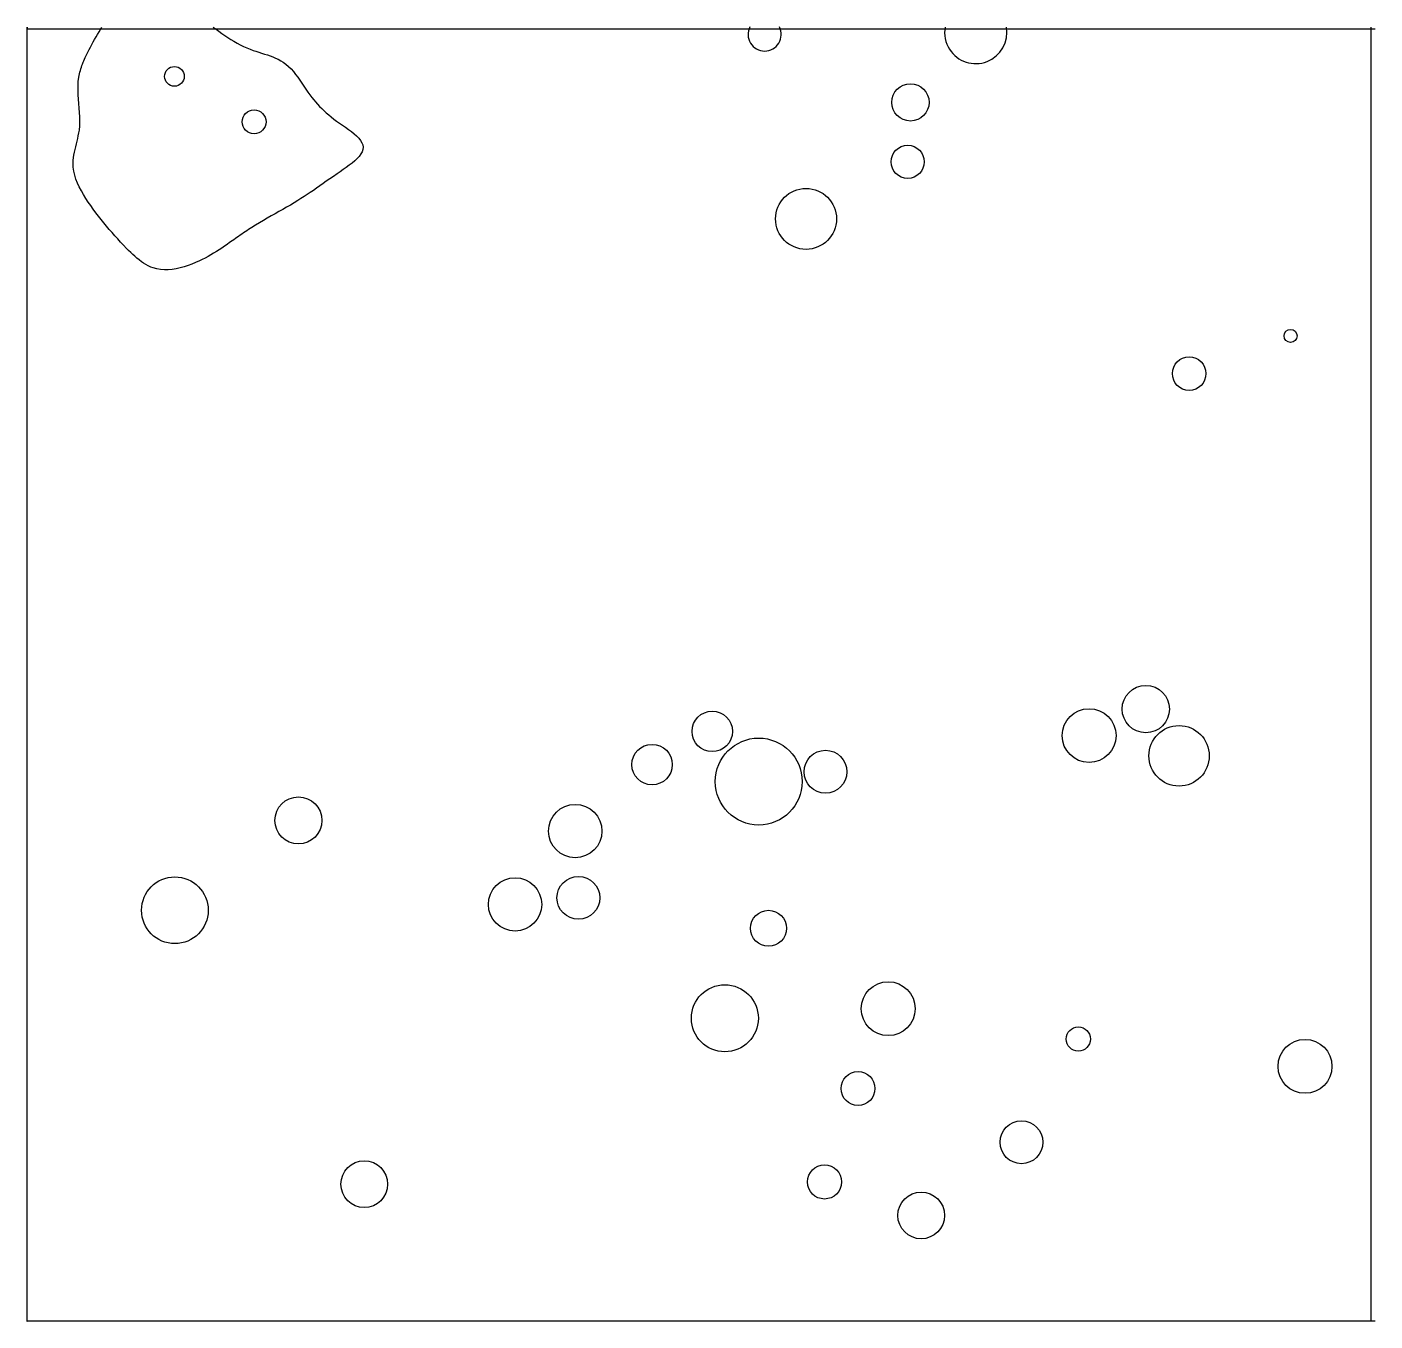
# Model space of a CAD drawing. Extents: x 5.04 to 6.07, y 1.57 to 2.55.
import ezdxf

# ---------------------------------------------------------------- set-up
doc = ezdxf.new("R2010")
doc.units = 0
doc.linetypes.add('HIDDEN', pattern=[0.375, 0.25, -0.125])
doc.layers.add('LAYER1', color=7, linetype='CONTINUOUS')
doc.layers.add('LAYER12', color=5, linetype='CONTINUOUS')

msp = doc.modelspace()

# ---------------------------------------------------------------- linework, layer by layer
at = {"layer": 'LAYER1', "color": 7, "linetype": 'HIDDEN'}
msp.add_lwpolyline([(5.1842, 2.5508), (5.1865, 2.5492), (5.1887, 2.5476), (5.1909, 2.546), (5.1932, 2.5445), (5.1955, 2.5429), (5.1978, 2.5414), (5.2001, 2.54), (5.2025, 2.5386), (5.2049, 2.5373), (5.2074, 2.5361), (5.2099, 2.5349), (5.2124, 2.5339), (5.2146, 2.5331), (5.2167, 2.5324), (5.2189, 2.5317), (5.2211, 2.531), (5.2233, 2.5303), (5.2255, 2.5296), (5.2276, 2.5289), (5.2297, 2.5281), (5.2318, 2.5272), (5.2338, 2.5263), (5.2358, 2.5252), (5.2376, 2.5241), (5.2397, 2.5225), (5.2417, 2.5208), (5.2436, 2.5189), (5.2453, 2.5169), (5.247, 2.5148), (5.2487, 2.5126), (5.2503, 2.5104), (5.2518, 2.5081), (5.2534, 2.5058), (5.2549, 2.5036), (5.2564, 2.5013), (5.2579, 2.4992), (5.2593, 2.4973), (5.2608, 2.4955), (5.2622, 2.4938), (5.2637, 2.4921), (5.2653, 2.4904), (5.2669, 2.4888), (5.2686, 2.4872), (5.2703, 2.4856), (5.2722, 2.484), (5.2741, 2.4824), (5.2761, 2.4808), (5.2782, 2.4793), (5.2805, 2.4777), (5.2827, 2.4761), (5.285, 2.4745), (5.2873, 2.4728), (5.2895, 2.4712), (5.2916, 2.4695), (5.2934, 2.4679), (5.2951, 2.4662), (5.2965, 2.4645), (5.2975, 2.4628), (5.2982, 2.4611), (5.2985, 2.4594), (5.2983, 2.4576), (5.2977, 2.4559), (5.2968, 2.4542), (5.2955, 2.4524), (5.2939, 2.4507), (5.292, 2.449), (5.29, 2.4473), (5.2879, 2.4456), (5.2856, 2.4439), (5.2833, 2.4423), (5.2809, 2.4407), (5.2786, 2.4391), (5.2758, 2.4371), (5.273, 2.4352), (5.2704, 2.4334), (5.2679, 2.4316), (5.2654, 2.4299), (5.263, 2.4282), (5.2606, 2.4265), (5.2582, 2.4249), (5.2558, 2.4233), (5.2535, 2.4218), (5.2511, 2.4202), (5.2487, 2.4187), (5.2459, 2.417), (5.2431, 2.4153), (5.2402, 2.4137), (5.2373, 2.412), (5.2343, 2.4104), (5.2314, 2.4087), (5.2284, 2.407), (5.2254, 2.4053), (5.2225, 2.4036), (5.2195, 2.4019), (5.2166, 2.4001), (5.2137, 2.3983), (5.2124, 2.3975), (5.2111, 2.3966), (5.2099, 2.3958), (5.2086, 2.3949), (5.2074, 2.3941), (5.2061, 2.3932), (5.2049, 2.3924), (5.2036, 2.3915), (5.2024, 2.3907), (5.2012, 2.3898), (5.1999, 2.3889), (5.1987, 2.3881), (5.1967, 2.3867), (5.1948, 2.3853), (5.1928, 2.384), (5.1908, 2.3826), (5.1888, 2.3813), (5.1867, 2.38), (5.1846, 2.3787), (5.1826, 2.3774), (5.1804, 2.3762), (5.1782, 2.375), (5.176, 2.3739), (5.1738, 2.3728), (5.1709, 2.3715), (5.168, 2.3703), (5.1651, 2.3692), (5.1621, 2.3682), (5.1591, 2.3674), (5.1561, 2.3668), (5.1531, 2.3663), (5.1501, 2.366), (5.1471, 2.366), (5.1442, 2.3662), (5.1414, 2.3667), (5.1386, 2.3674), (5.1367, 2.3681), (5.1349, 2.369), (5.1331, 2.37), (5.1313, 2.3711), (5.1296, 2.3722), (5.1279, 2.3735), (5.1262, 2.3749), (5.1246, 2.3763), (5.123, 2.3777), (5.1215, 2.3792), (5.1199, 2.3808), (5.1184, 2.3823), (5.1161, 2.3847), (5.1138, 2.3871), (5.1116, 2.3895), (5.1094, 2.3919), (5.1073, 2.3943), (5.1052, 2.3968), (5.1031, 2.3992), (5.1011, 2.4017), (5.099, 2.4043), (5.097, 2.4069), (5.095, 2.4095), (5.093, 2.4122), (5.0911, 2.4149), (5.0892, 2.4176), (5.0873, 2.4204), (5.0855, 2.4233), (5.0839, 2.4261), (5.0823, 2.4291), (5.081, 2.432), (5.0798, 2.435), (5.0789, 2.438), (5.0782, 2.4411), (5.0777, 2.4441), (5.0776, 2.4472), (5.0777, 2.4493), (5.0779, 2.4514), (5.0782, 2.4534), (5.0786, 2.4555), (5.0791, 2.4576), (5.0796, 2.4597), (5.0801, 2.4618), (5.0807, 2.4639), (5.0812, 2.466), (5.0816, 2.4681), (5.0821, 2.4702), (5.0824, 2.4724), (5.0827, 2.4757), (5.0828, 2.4791), (5.0828, 2.4825), (5.0826, 2.4858), (5.0823, 2.4892), (5.0821, 2.4926), (5.0818, 2.4959), (5.0815, 2.4993), (5.0814, 2.5026), (5.0814, 2.506), (5.0816, 2.5093), (5.082, 2.5126), (5.0822, 2.5139), (5.0825, 2.5151), (5.0828, 2.5164), (5.0832, 2.5177), (5.0835, 2.519), (5.0839, 2.5202), (5.0844, 2.5215), (5.0848, 2.5227), (5.0853, 2.524), (5.0858, 2.5252), (5.0863, 2.5265), (5.0869, 2.5277), (5.0878, 2.5297), (5.0888, 2.5317), (5.0898, 2.5337), (5.0908, 2.5356), (5.0918, 2.5375), (5.0929, 2.5395), (5.094, 2.5414), (5.0951, 2.5433), (5.0962, 2.5452), (5.0974, 2.5471), (5.0985, 2.5489), (5.0996, 2.5508)], dxfattribs=at)
at = {"layer": 'LAYER1', "color": 7, "linetype": 'CONTINUOUS'}
for centre, radius in [((5.1548, 2.5133), 0.0075), ((5.7151, 2.4935), 0.0142), ((5.2154, 2.4787), 0.0091), ((5.713, 2.4482), 0.0126), ((5.6356, 2.4048), 0.0232), ((6.0045, 2.3157), 0.005), ((5.9273, 2.287), 0.0128), ((5.8943, 2.0316), 0.018), ((5.5642, 2.0146), 0.0154), ((5.8511, 2.0114), 0.0205), ((5.9196, 1.996), 0.023), ((5.5184, 1.9893), 0.0154), ((5.5996, 1.9764), 0.0331), ((5.6504, 1.9839), 0.0163), ((5.2492, 1.9468), 0.0179), ((5.4599, 1.9387), 0.0203), ((5.1551, 1.8784), 0.0254), ((5.4141, 1.8829), 0.0203), ((5.4623, 1.8879), 0.0163), ((5.607, 1.8647), 0.0137), ((5.5738, 1.7962), 0.0255), ((5.6982, 1.8035), 0.0205), ((5.8429, 1.7804), 0.0092), ((6.0155, 1.7596), 0.0205), ((5.6752, 1.7427), 0.0129), ((5.7996, 1.7018), 0.0163), ((5.2993, 1.6699), 0.0178), ((5.6497, 1.6716), 0.013), ((5.7233, 1.6461), 0.0178)]:
    msp.add_circle(centre, radius, dxfattribs=at)
for centre, radius, start, end in [((5.6041, 2.5452), 0.0126, 153.0962, -89.4689), ((5.6041, 2.5452), 0.0126, -89.469, 26.9057), ((5.7648, 2.5467), 0.0237, 169.9109, -147.4523), ((5.7648, 2.5467), 0.0237, -147.4516, 10.0893)]:
    msp.add_arc(centre, radius, start, end, dxfattribs=at)
at = {"layer": 'LAYER12', "color": 5, "linetype": 'CONTINUOUS'}
for points in [[(5.0426, 2.5508), (5.0426, 2.5494)], [(5.0426, 2.5494), (5.0426, 2.5508)], [(5.0426, 1.566), (5.0426, 2.5508)], [(5.0426, 2.5494), (5.0426, 2.5494)], [(5.0426, 2.5494), (6.0688, 2.5494)], [(6.0657, 2.5508), (6.0657, 1.566)], [(6.0688, 1.5657), (5.0425, 1.5657)], [(5.0425, 1.5657), (5.0426, 1.5657)], [(5.0426, 1.5657), (5.0425, 1.5657)], [(5.0425, 1.5657), (5.0426, 1.5657)], [(5.0426, 1.5657), (5.0426, 1.566)], [(6.0657, 1.566), (6.0657, 1.5657)]]:
    msp.add_lwpolyline(points, dxfattribs=at)

doc.saveas('drawing.dxf')
